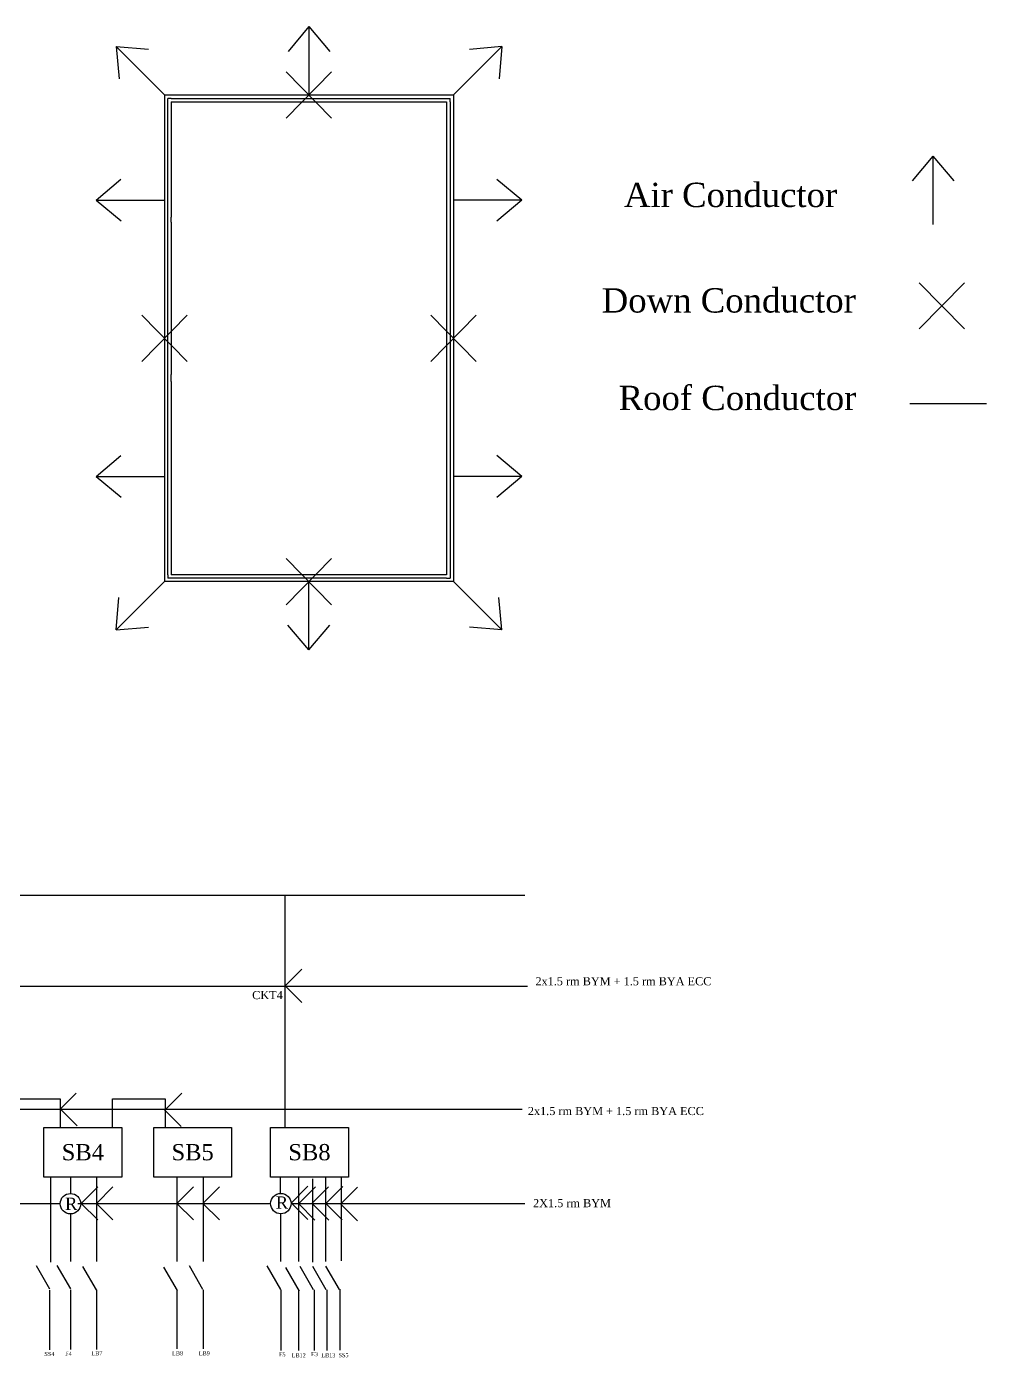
# Model space of a CAD drawing. Header units: inches. Extents: x -2152 to 9073, y -5017 to 214.
# Drawn here: x 1339 to 2760, y -1754 to 214 of the extents above; entities that cross this region are included whole.
import ezdxf

# ---------------------------------------------------------------- set-up
doc = ezdxf.new("R2010")
doc.units = ezdxf.units.IN
doc.header["$LTSCALE"] = 15
doc.header["$MEASUREMENT"] = 0
doc.layers.add('Conductor', color=220, linetype='Continuous')
doc.styles.get("Standard").update_dxf_attribs({"font": 'times.ttf'})

# ---------------------------------------------------------------- blocks, each defined once
blk = doc.blocks.new('Air Conductor')
at = {"layer": 'Conductor'}
for q in [(-30.8, 64.3), (0, 0), (31, 64.5)]:
    blk.add_line((0, 101.1), q, dxfattribs=at)
blk = doc.blocks.new('Roof conductor')
at = {"layer": 'Conductor'}
blk.add_line((-113.5, 0), (0, 0), dxfattribs=at)
blk = doc.blocks.new('down conducotr og')
at = {"layer": 'Conductor'}
for p, q in [((-33.6, 34.2), (33.6, -34.2)), ((-33.6, -34.2), (33.6, 34.2))]:
    blk.add_line(p, q, dxfattribs=at)

msp = doc.modelspace()

# ---------------------------------------------------------------- linework, layer by layer
for p, q in [((1543.40609, 113.18202), (1970.90609, 113.18202)), ((1543.40609, 113.18202), (1543.40609, 90.18202)), ((1553.40609, 103.18202), (1960.90609, 103.18202)), ((1553.40609, 103.18202), (1553.40609, 90.18202)), ((1960.90609, 103.18202), (1960.90609, -596.81798)), ((1970.90609, 113.18202), (1970.90609, -606.81798)), ((1543.40609, 90.18202), (1543.40609, -175.06798)), ((1553.40609, 90.18202), (1553.40609, -67.56798)), ((1553.40609, -75.13048), (1553.40609, -67.56798)), ((1553.40609, -75.13048), (1553.40609, -175.06798)), ((1543.40609, -175.06798), (1543.40609, -318.56798)), ((1553.40609, -175.06798), (1553.40609, -183.06798)), ((1553.40609, -183.06798), (1553.40609, -193.06798)), ((1553.40609, -193.06798), (1553.40609, -300.56798)), ((1553.40609, -310.56798), (1553.40609, -300.56798)), ((1553.40609, -310.56798), (1553.40609, -318.56798)), ((1543.40609, -318.56798), (1543.40609, -583.81798)), ((1553.40609, -318.56798), (1553.40609, -583.81798)), ((1543.40609, -583.81798), (1543.40609, -606.81798)), ((1553.40609, -583.81798), (1553.40609, -596.81798)), ((1970.90609, -606.81798), (1543.40609, -606.81798)), ((1960.90609, -596.81798), (1553.40609, -596.81798)), ((374.21304, -1070.66652), (2076.66154, -1070.66652)), ((1722.01552, -1413.85578), (1722.01552, -1070.66652)), ((1746.65403, -1180.0014), (1722.01552, -1204.63991)), ((373.95563, -1205.13815), (2080.63659, -1205.13815)), ((1722.01552, -1204.63991), (1746.63789, -1229.26228)), ((1313.96649, -1371.8216), (1389.12386, -1371.8216)), ((1412.63183, -1363.66784), (1387.99332, -1388.30635)), ((1389.12386, -1371.8216), (1389.12386, -1414.35402)), ((1466.42399, -1414.35402), (1466.42399, -1371.8216)), ((1466.42399, -1371.8216), (1544.53538, -1371.8216)), ((1544.53538, -1371.8216), (1544.53538, -1414.35402)), ((1569.27544, -1363.66784), (1544.63693, -1388.30635)), ((667.80717, -1387.09772), (2072.69333, -1387.09772)), ((1389.68138, -1387.33289), (1414.30374, -1411.95526)), ((1543.36943, -1388.31758), (1567.9918, -1412.93995)), ((1374.89811, -1488.50809), (1374.89811, -1613.63659)), ((1404.40731, -1488.9358), (1404.40731, -1511.90584)), ((1443.03394, -1488.9358), (1443.03394, -1612.57963)), ((1561.88506, -1487.45113), (1561.88506, -1612.57963)), ((1600.51168, -1488.9358), (1600.51168, -1612.57963)), ((1714.71052, -1488.9358), (1714.71052, -1511.70744)), ((1741.59787, -1488.9358), (1741.59787, -1612.57963)), ((1762.49787, -1490.04152), (1762.49787, -1613.68535)), ((1781.67332, -1488.9358), (1781.67332, -1612.57963)), ((1804.90511, -1487.96768), (1804.90511, -1611.61151)), ((1444.62184, -1501.88114), (1419.98334, -1526.51965)), ((1467.24684, -1501.88114), (1442.60833, -1526.51965)), ((1586.48665, -1501.88114), (1561.84814, -1526.51965)), ((1625.01028, -1501.88114), (1600.37177, -1526.51965)), ((1755.76448, -1501.11809), (1731.12598, -1525.75659)), ((1766.6952, -1502.1587), (1742.0567, -1526.79721)), ((1786.24865, -1502.1587), (1761.61014, -1526.79721)), ((1807.26788, -1501.63839), (1782.62937, -1526.2769)), ((1828.80609, -1502.56958), (1804.16759, -1527.20809)), ((748.36363, -1526.73677), (1389.1949, -1526.73677)), ((1415.32952, -1526.59388), (1700.70057, -1526.59388)), ((1419.98334, -1526.51965), (1444.60571, -1551.14202)), ((1442.60833, -1526.51965), (1467.2307, -1551.14202)), ((1561.84814, -1526.51965), (1586.47051, -1551.14202)), ((1600.37177, -1526.51965), (1624.99414, -1551.14202)), ((1730.72191, -1526.59388), (2076.49078, -1526.59388)), ((1730.84815, -1525.75659), (1755.47051, -1550.37896)), ((1741.48395, -1526.79721), (1766.10632, -1551.41958)), ((1761.98695, -1526.79721), (1786.60932, -1551.41958)), ((1781.89992, -1526.2769), (1806.52229, -1550.89927)), ((1804.53635, -1527.64874), (1829.15872, -1552.27111)), ((1404.40731, -1542.19236), (1404.40731, -1612.57963)), ((1715.1038, -1541.96457), (1715.1038, -1612.57963)), ((1373.98681, -1653.58637), (1353.98853, -1618.94833)), ((1404.88252, -1652.9874), (1384.88424, -1618.34936)), ((1442.68281, -1654.59487), (1422.68453, -1619.95682)), ((1562.51777, -1655.3986), (1542.51948, -1620.76056)), ((1600.31804, -1653.79114), (1580.31976, -1619.15309)), ((1715.60061, -1653.79114), (1695.60233, -1619.15309)), ((1742.99634, -1656.20234), (1722.99806, -1621.56429)), ((1764.01557, -1654.59487), (1744.01729, -1619.95682)), ((1782.82226, -1654.59487), (1762.82397, -1619.95682)), ((1802.40912, -1654.05368), (1782.41084, -1619.41564)), ((1373.5116, -1654.85542), (1373.5116, -1743.10386)), ((1404.40731, -1654.25646), (1404.40731, -1742.50489)), ((1443.03394, -1654.25646), (1443.03394, -1742.50489)), ((1561.88506, -1654.25646), (1561.88506, -1741.79051)), ((1600.51168, -1654.25646), (1600.51168, -1741.79051)), ((1715.70396, -1654.25646), (1715.70396, -1744.44373)), ((1741.8474, -1654.25646), (1741.8474, -1744.44373)), ((1764.71043, -1654.25646), (1764.71043, -1744.44373)), ((1783.5171, -1654.25646), (1783.5171, -1744.44373)), ((1803.10396, -1653.71527), (1803.10396, -1743.90254))]:
    msp.add_line(p, q)
for points in [[(1365.04442, -1414.35402), (1480.29341, -1414.35402), (1480.29341, -1487.64625), (1365.04442, -1487.64625)], [(1527.44073, -1414.35402), (1642.68972, -1414.35402), (1642.68972, -1487.64625), (1527.44073, -1487.64625)], [(1700.31422, -1414.35402), (1815.56322, -1414.35402), (1815.56322, -1487.64625), (1700.31422, -1487.64625)]]:
    msp.add_lwpolyline(points, close=True)
for centre in [(1404.33511, -1527.0491), (1715.56829, -1526.89183)]:
    msp.add_circle(centre, 15.14343)
at = {"layer": 'Conductor'}
for p, q in [((1548.40609, -174.82642), (1548.40609, 108.18202)), ((1553.40609, 108.18202), (1548.40609, 108.18202)), ((1553.40609, 108.18202), (1876.97274, 108.18202)), ((1876.97274, 108.18202), (1965.90609, 108.18202)), ((1965.90609, 103.18202), (1965.90609, 108.18202)), ((1965.90609, 103.18202), (1965.90609, -412.68946)), ((1548.40609, -596.81798), (1548.40609, -174.82642)), ((1965.90609, -412.68946), (1965.90609, -601.81798)), ((1548.40609, -596.81798), (1548.40609, -601.81798)), ((1960.90609, -601.81798), (1548.40609, -601.81798)), ((1960.90609, -601.81798), (1965.90609, -601.81798))]:
    msp.add_line(p, q, dxfattribs=at)

# ---------------------------------------------------------------- block references
for p, rotation in [((1543.40609, 113.18202), 45.00000000000662), ((1970.90609, 113.18202), 314.9999999999934), ((1543.40609, -42.44298), 90), ((1970.90609, -42.44298), 270), ((1543.40609, -451.19298), 90), ((1970.90609, -451.19298), 270), ((1543.40609, -606.81798), 134.9999999999934), ((1970.90609, -606.81798), 225.0000000000067), ((1757.15609, -606.81798), 180)]:
    msp.add_blockref('Air Conductor', p, dxfattribs=dict(at, rotation=rotation))
for name, p in [('Air Conductor', (1757.15609, 113.18202)), ('down conducotr og', (1757.15609, 113.18202)), ('Air Conductor', (2680.51097, -78.39083)), ('down conducotr og', (2693.57616, -198.797)), ('down conducotr og', (1543.40609, -246.81798)), ('down conducotr og', (1970.90609, -246.81798)), ('Roof conductor', (2759.5224, -343.08467)), ('down conducotr og', (1757.15609, -606.81798))]:
    msp.add_blockref(name, p, dxfattribs=at)

# ---------------------------------------------------------------- texts
for s, insert, char_height, width, attachment_point in [('2x1.5 rm BYM + 1.5 rm BYA ECC', (2092.2317, -1191.93593), 12, 276.1744954, 1), ('CKT4', (1673.1653, -1212.41436), 12, 48.582976, 1), ('2x1.5 rm BYM + 1.5 rm BYA ECC', (2081.05591, -1383.93548), 12, 276.1744954, 1), ('SB4', (1422.66892, -1451.00013), 24, 115.248998, 5), ('SB5', (1585.06523, -1451.00013), 24, 115.248998, 5), ('SB8', (1757.93872, -1451.00013), 24, 115.248998, 5), ('R', (1396.36629, -1518.14906), 18, 16.478243, 1), ('R', (1708.18012, -1516.30858), 18, 16.478243, 1), ('2X1.5 rm BYM', (2088.73058, -1520.21847), 12, 276.1744954, 1), ('SS4', (1365.66039, -1746.38358), 6, 21.3371613, 1), ('F4', (1396.5561, -1745.78461), 6, 21.3371613, 1), ('LB7', (1435.2713, -1745.37735), 6, 21.3371613, 1), ('LB8', (1554.67712, -1745.37735), 6, 21.3371613, 1), ('LB9', (1594.20737, -1745.37735), 6, 21.3371613, 1), ('F5', (1712.86479, -1746.94926), 6, 21.3371613, 1), ('LB12', (1731.63083, -1748.37099), 6, 21.3371613, 1), ('  E3', (1755.82127, -1746.58069), 6, 21.3371613, 1), ('LB13', (1775.42992, -1748.31843), 6, 21.3371613, 1), ('SS5', (1800.91692, -1748.14582), 6, 21.3371613, 1)]:
    msp.add_mtext(s, dxfattribs=dict(insert=insert, char_height=char_height, width=width, attachment_point=attachment_point))
at = {"layer": 'Conductor', "char_height": 36, "attachment_point": 1}
for s, insert, width in [('Air Conductor', (2223.19662, -16.62166), 472.6372509), ('Down Conductor', (2190.37458, -172.71435), 546.1586099), ('Roof Conductor', (2215.31932, -317.00171), 375.4840532)]:
    msp.add_mtext(s, dxfattribs=dict(at, insert=insert, width=width))

doc.saveas('drawing.dxf')
